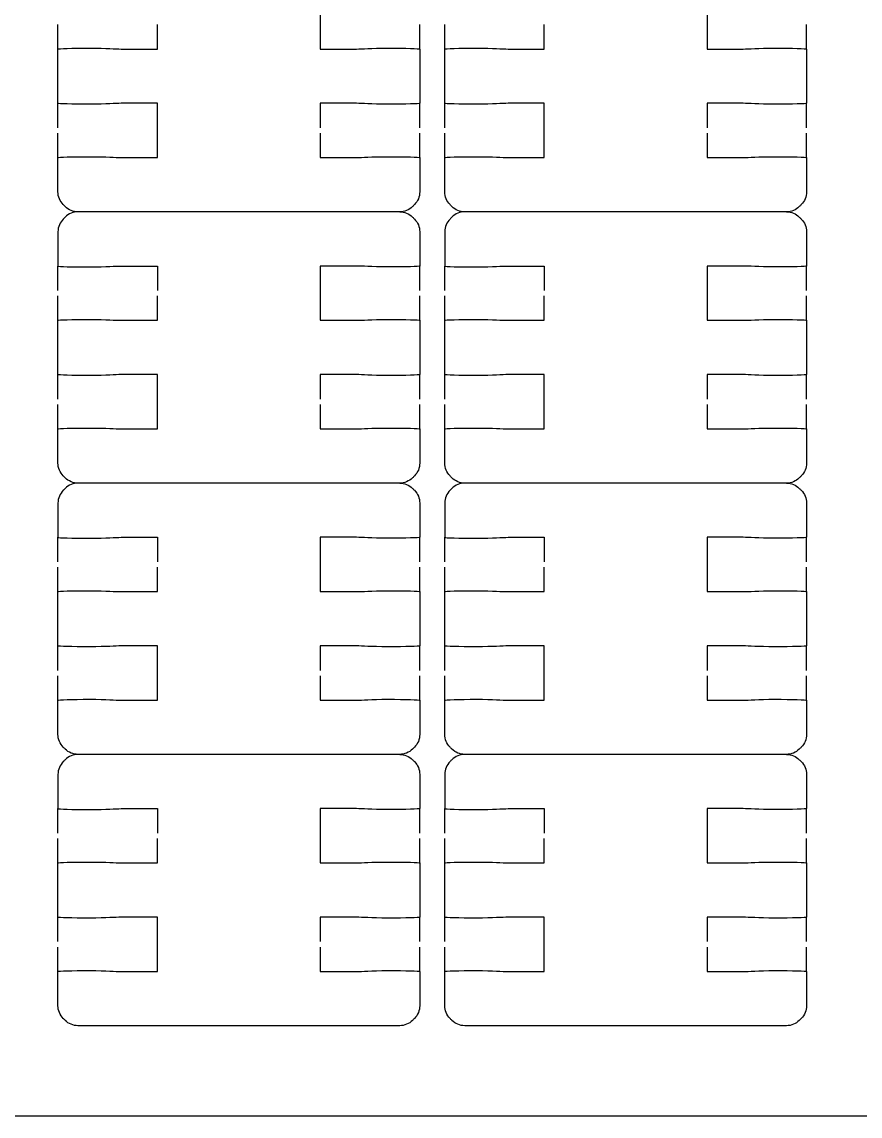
# Model space of a CAD drawing. Extents: x 0 to 410, y 0 to 300.
# Drawn here: x 317.4 to 363.7, y 0.2 to 60.7 of the extents above; entities that cross this region are included whole.
import ezdxf

# ---------------------------------------------------------------- set-up
doc = ezdxf.new("R2010")
doc.units = 0
doc.header["$MEASUREMENT"] = 0
doc.layers.add('DEFAULT', color=18, linetype='CONTINUOUS')

msp = doc.modelspace()

# ---------------------------------------------------------------- linework, layer by layer
at = {"layer": 'DEFAULT', "color": 18}
msp.add_lwpolyline([(410.176, 0.176), (210.177, 0.176), (210.177, 300.176), (410.176, 300.176)], close=True, dxfattribs=at)
at = {"layer": 'DEFAULT', "color": 1}
for points in [[(319.403, 59.193), (319.403, 60.541)], [(339.402, 59.193), (339.402, 60.541)], [(340.785, 59.193), (340.785, 60.541)], [(360.784, 59.193), (360.784, 60.541)], [(319.403, 54.836), (319.403, 56.188)], [(339.402, 54.836), (339.402, 56.188)], [(340.785, 54.836), (340.785, 56.188)], [(360.784, 54.836), (360.784, 56.188)], [(319.403, 53.189), (319.403, 54.537)], [(339.402, 53.189), (339.402, 54.537)], [(340.785, 53.189), (340.785, 54.537)], [(360.784, 53.189), (360.784, 54.537)], [(319.403, 45.837), (319.403, 47.188)], [(339.402, 45.837), (339.402, 47.188)], [(340.785, 45.837), (340.785, 47.188)], [(360.784, 45.837), (360.784, 47.188)], [(319.403, 44.19), (319.403, 45.537)], [(339.402, 44.19), (339.402, 45.537)], [(340.785, 44.19), (340.785, 45.537)], [(360.784, 44.19), (360.784, 45.537)], [(319.403, 39.833), (319.403, 41.184)], [(339.402, 39.833), (339.402, 41.184)], [(340.785, 39.833), (340.785, 41.184)], [(360.784, 39.833), (360.784, 41.184)], [(319.403, 38.185), (319.403, 39.533)], [(339.402, 38.185), (339.402, 39.533)], [(340.785, 38.185), (340.785, 39.533)], [(360.784, 38.185), (360.784, 39.533)], [(319.403, 30.833), (319.403, 32.185)], [(339.402, 30.833), (339.402, 32.185)], [(340.785, 30.833), (340.785, 32.185)], [(360.784, 30.833), (360.784, 32.185)], [(319.403, 29.186), (319.403, 30.534)], [(339.402, 29.186), (339.402, 30.534)], [(340.785, 29.186), (340.785, 30.534)], [(360.784, 29.186), (360.784, 30.534)], [(319.403, 24.829), (319.403, 26.18)], [(339.402, 24.829), (339.402, 26.18)], [(340.785, 24.829), (340.785, 26.18)], [(360.784, 24.829), (360.784, 26.18)], [(319.403, 23.182), (319.403, 24.529)], [(339.402, 23.182), (339.402, 24.529)], [(340.785, 23.182), (340.785, 24.529)], [(360.784, 23.182), (360.784, 24.529)], [(319.403, 15.83), (319.403, 17.181)], [(339.402, 15.83), (339.402, 17.181)], [(340.785, 15.83), (340.785, 17.181)], [(360.784, 15.83), (360.784, 17.181)], [(319.403, 14.182), (319.403, 15.53)], [(339.402, 14.182), (339.402, 15.53)], [(340.785, 14.182), (340.785, 15.53)], [(360.784, 14.182), (360.784, 15.53)], [(319.403, 9.826), (319.403, 11.177)], [(339.402, 9.826), (339.402, 11.177)], [(340.785, 9.826), (340.785, 11.177)], [(360.784, 9.826), (360.784, 11.177)], [(319.403, 8.178), (319.403, 9.526)], [(339.402, 8.178), (339.402, 9.526)], [(340.785, 8.178), (340.785, 9.526)], [(360.784, 8.178), (360.784, 9.526)]]:
    msp.add_lwpolyline(points, dxfattribs=at)
for points, knots in [([(338.294, 65.191), (338.563, 65.191), (338.817, 65.085), (339.004, 64.898), (339.039, 64.862), (339.074, 64.827), (339.109, 64.792), (339.296, 64.605), (339.402, 64.351), (339.402, 64.086), (339.402, 63.455), (339.402, 62.823), (339.402, 62.192), (339.402, 62.164), (338.619, 62.143), (337.652, 62.143), (336.686, 62.143), (336.238, 62.192), (335.903, 62.192), (335.237, 62.192), (334.572, 62.192), (333.906, 62.192), (333.906, 61.191), (333.906, 60.19), (333.906, 59.19), (334.572, 59.19), (335.237, 59.19), (335.903, 59.19), (336.238, 59.19), (336.686, 59.239), (337.652, 59.239), (338.619, 59.239), (339.402, 59.218), (339.402, 59.19), (339.402, 58.189), (339.402, 57.188), (339.402, 56.188), (339.402, 56.159), (338.619, 56.138), (337.652, 56.138), (336.686, 56.138), (336.238, 56.188), (335.903, 56.188), (335.237, 56.188), (334.572, 56.188), (333.906, 56.188), (333.906, 55.737), (333.906, 55.287), (333.906, 54.836)], [0, 0, 0, 0, 1, 1, 1, 1.424264, 1.424264, 1.424264, 2.424264, 2.424264, 2.424264, 7.794264, 7.794264, 7.794264, 8.794264, 8.794264, 8.794264, 9.794264, 9.794264, 9.794264, 15.454264, 15.454264, 15.454264, 23.964264, 23.964264, 23.964264, 29.624264, 29.624264, 29.624264, 30.624264, 30.624264, 30.624264, 31.624264, 31.624264, 31.624264, 40.134264, 40.134264, 40.134264, 41.134264, 41.134264, 41.134264, 42.134264, 42.134264, 42.134264, 47.794264, 47.794264, 47.794264, 51.624264, 51.624264, 51.624264, 51.624264]), ([(359.68, 65.191), (359.944, 65.191), (360.198, 65.085), (360.385, 64.898), (360.421, 64.862), (360.456, 64.827), (360.491, 64.792), (360.678, 64.605), (360.784, 64.351), (360.784, 64.086), (360.784, 63.455), (360.784, 62.823), (360.784, 62.192), (360.784, 62.164), (360.001, 62.143), (359.034, 62.143), (358.068, 62.143), (357.62, 62.192), (357.285, 62.192), (356.619, 62.192), (355.953, 62.192), (355.288, 62.192), (355.288, 61.191), (355.288, 60.19), (355.288, 59.19), (355.953, 59.19), (356.619, 59.19), (357.285, 59.19), (357.62, 59.19), (358.068, 59.239), (359.034, 59.239), (360.001, 59.239), (360.784, 59.218), (360.784, 59.19), (360.784, 58.189), (360.784, 57.188), (360.784, 56.188), (360.784, 56.159), (360.001, 56.138), (359.034, 56.138), (358.068, 56.138), (357.62, 56.188), (357.285, 56.188), (356.619, 56.188), (355.953, 56.188), (355.288, 56.188), (355.288, 55.737), (355.288, 55.287), (355.288, 54.836)], [0, 0, 0, 0, 1, 1, 1, 1.424264, 1.424264, 1.424264, 2.424264, 2.424264, 2.424264, 7.794264, 7.794264, 7.794264, 8.794264, 8.794264, 8.794264, 9.794264, 9.794264, 9.794264, 15.454264, 15.454264, 15.454264, 23.964264, 23.964264, 23.964264, 29.624264, 29.624264, 29.624264, 30.624264, 30.624264, 30.624264, 31.624264, 31.624264, 31.624264, 40.134264, 40.134264, 40.134264, 41.134264, 41.134264, 41.134264, 42.134264, 42.134264, 42.134264, 47.794264, 47.794264, 47.794264, 51.624264, 51.624264, 51.624264, 51.624264]), ([(333.906, 54.537), (333.906, 54.086), (333.906, 53.636), (333.906, 53.185), (334.572, 53.185), (335.237, 53.185), (335.903, 53.185), (336.238, 53.185), (336.686, 53.235), (337.652, 53.235), (338.619, 53.235), (339.402, 53.214), (339.402, 53.185), (339.402, 52.555), (339.402, 51.925), (339.402, 51.295), (339.402, 51.026), (339.296, 50.772), (339.109, 50.586), (339.074, 50.55), (339.039, 50.515), (339.004, 50.48), (338.817, 50.293), (338.563, 50.187), (338.294, 50.187), (332.365, 50.187), (326.436, 50.187), (320.507, 50.187), (320.243, 50.187), (319.989, 50.293), (319.802, 50.48), (319.767, 50.515), (319.731, 50.55), (319.696, 50.586), (319.509, 50.772), (319.403, 51.026), (319.403, 51.295), (319.403, 51.925), (319.403, 52.555), (319.403, 53.185), (319.403, 53.214), (320.186, 53.235), (321.153, 53.235), (322.12, 53.235), (322.568, 53.185), (322.903, 53.185), (323.57, 53.185), (324.236, 53.185), (324.903, 53.185), (324.903, 54.186), (324.903, 55.187), (324.903, 56.188), (324.236, 56.188), (323.57, 56.188), (322.903, 56.188), (322.568, 56.188), (322.12, 56.138), (321.153, 56.138), (320.186, 56.138), (319.403, 56.159), (319.403, 56.188), (319.403, 57.188), (319.403, 58.189), (319.403, 59.19), (319.403, 59.218), (320.186, 59.239), (321.153, 59.239), (322.12, 59.239), (322.568, 59.19), (322.903, 59.19), (323.57, 59.19), (324.236, 59.19), (324.903, 59.19), (324.903, 59.64), (324.903, 60.091), (324.903, 60.541)], [0, 0, 0, 0, 3.83, 3.83, 3.83, 9.49, 9.49, 9.49, 10.49, 10.49, 10.49, 11.49, 11.49, 11.49, 16.85, 16.85, 16.85, 17.85, 17.85, 17.85, 18.274264, 18.274264, 18.274264, 19.274264, 19.274264, 19.274264, 69.694264, 69.694264, 69.694264, 70.694264, 70.694264, 70.694264, 71.118528, 71.118528, 71.118528, 72.118528, 72.118528, 72.118528, 77.478528, 77.478528, 77.478528, 78.478528, 78.478528, 78.478528, 79.478528, 79.478528, 79.478528, 85.148528, 85.148528, 85.148528, 93.658528, 93.658528, 93.658528, 99.328528, 99.328528, 99.328528, 100.328528, 100.328528, 100.328528, 101.328528, 101.328528, 101.328528, 109.838528, 109.838528, 109.838528, 110.838528, 110.838528, 110.838528, 111.838528, 111.838528, 111.838528, 117.508528, 117.508528, 117.508528, 121.338528, 121.338528, 121.338528, 121.338528]), ([(355.288, 54.537), (355.288, 54.086), (355.288, 53.636), (355.288, 53.185), (355.953, 53.185), (356.619, 53.185), (357.285, 53.185), (357.62, 53.185), (358.068, 53.235), (359.034, 53.235), (360.001, 53.235), (360.784, 53.214), (360.784, 53.185), (360.784, 52.555), (360.784, 51.925), (360.784, 51.295), (360.784, 51.026), (360.678, 50.772), (360.491, 50.586), (360.456, 50.55), (360.421, 50.515), (360.385, 50.48), (360.198, 50.293), (359.944, 50.187), (359.68, 50.187), (353.75, 50.187), (347.819, 50.187), (341.889, 50.187), (341.625, 50.187), (341.371, 50.293), (341.184, 50.48), (341.148, 50.515), (341.113, 50.55), (341.078, 50.586), (340.891, 50.772), (340.785, 51.026), (340.785, 51.295), (340.785, 51.925), (340.785, 52.555), (340.785, 53.185), (340.785, 53.214), (341.568, 53.235), (342.535, 53.235), (343.501, 53.235), (343.95, 53.185), (344.285, 53.185), (344.951, 53.185), (345.618, 53.185), (346.285, 53.185), (346.285, 54.186), (346.285, 55.187), (346.285, 56.188), (345.618, 56.188), (344.951, 56.188), (344.285, 56.188), (343.95, 56.188), (343.501, 56.138), (342.535, 56.138), (341.568, 56.138), (340.785, 56.159), (340.785, 56.188), (340.785, 57.188), (340.785, 58.189), (340.785, 59.19), (340.785, 59.218), (341.568, 59.239), (342.535, 59.239), (343.501, 59.239), (343.95, 59.19), (344.285, 59.19), (344.951, 59.19), (345.618, 59.19), (346.285, 59.19), (346.285, 59.64), (346.285, 60.091), (346.285, 60.541)], [0, 0, 0, 0, 3.83, 3.83, 3.83, 9.49, 9.49, 9.49, 10.49, 10.49, 10.49, 11.49, 11.49, 11.49, 16.85, 16.85, 16.85, 17.85, 17.85, 17.85, 18.274264, 18.274264, 18.274264, 19.274264, 19.274264, 19.274264, 69.704264, 69.704264, 69.704264, 70.704264, 70.704264, 70.704264, 71.128528, 71.128528, 71.128528, 72.128528, 72.128528, 72.128528, 77.488528, 77.488528, 77.488528, 78.488528, 78.488528, 78.488528, 79.488528, 79.488528, 79.488528, 85.158528, 85.158528, 85.158528, 93.668528, 93.668528, 93.668528, 99.338528, 99.338528, 99.338528, 100.338528, 100.338528, 100.338528, 101.338528, 101.338528, 101.338528, 109.848528, 109.848528, 109.848528, 110.848528, 110.848528, 110.848528, 111.848528, 111.848528, 111.848528, 117.518528, 117.518528, 117.518528, 121.348528, 121.348528, 121.348528, 121.348528]), ([(320.507, 50.187), (320.243, 50.187), (319.989, 50.081), (319.802, 49.894), (319.767, 49.859), (319.731, 49.824), (319.696, 49.788), (319.509, 49.601), (319.403, 49.347), (319.403, 49.083), (319.403, 48.451), (319.403, 47.82), (319.403, 47.188), (319.403, 47.16), (320.186, 47.139), (321.153, 47.139), (322.12, 47.139), (322.568, 47.188), (322.903, 47.188), (323.57, 47.188), (324.236, 47.188), (324.903, 47.188), (324.903, 46.738), (324.903, 46.288), (324.903, 45.837)], [0, 0, 0, 0, 1, 1, 1, 1.424264, 1.424264, 1.424264, 2.424264, 2.424264, 2.424264, 7.794264, 7.794264, 7.794264, 8.794264, 8.794264, 8.794264, 9.794264, 9.794264, 9.794264, 15.464264, 15.464264, 15.464264, 19.294264, 19.294264, 19.294264, 19.294264]), ([(338.294, 50.187), (338.563, 50.187), (338.817, 50.081), (339.004, 49.894), (339.039, 49.859), (339.074, 49.824), (339.109, 49.788), (339.296, 49.601), (339.402, 49.347), (339.402, 49.083), (339.402, 48.451), (339.402, 47.82), (339.402, 47.188), (339.402, 47.16), (338.619, 47.139), (337.652, 47.139), (336.686, 47.139), (336.238, 47.188), (335.903, 47.188), (335.237, 47.188), (334.572, 47.188), (333.906, 47.188), (333.906, 46.188), (333.906, 45.187), (333.906, 44.186), (334.572, 44.186), (335.237, 44.186), (335.903, 44.186), (336.238, 44.186), (336.686, 44.236), (337.652, 44.236), (338.619, 44.236), (339.402, 44.214), (339.402, 44.186), (339.402, 43.185), (339.402, 42.185), (339.402, 41.184), (339.402, 41.156), (338.619, 41.135), (337.652, 41.135), (336.686, 41.135), (336.238, 41.184), (335.903, 41.184), (335.237, 41.184), (334.572, 41.184), (333.906, 41.184), (333.906, 40.734), (333.906, 40.283), (333.906, 39.833)], [0, 0, 0, 0, 1, 1, 1, 1.424264, 1.424264, 1.424264, 2.424264, 2.424264, 2.424264, 7.794264, 7.794264, 7.794264, 8.794264, 8.794264, 8.794264, 9.794264, 9.794264, 9.794264, 15.454264, 15.454264, 15.454264, 23.964264, 23.964264, 23.964264, 29.624264, 29.624264, 29.624264, 30.624264, 30.624264, 30.624264, 31.624264, 31.624264, 31.624264, 40.134264, 40.134264, 40.134264, 41.134264, 41.134264, 41.134264, 42.134264, 42.134264, 42.134264, 47.794264, 47.794264, 47.794264, 51.624264, 51.624264, 51.624264, 51.624264]), ([(341.889, 50.187), (341.625, 50.187), (341.371, 50.081), (341.184, 49.894), (341.148, 49.859), (341.113, 49.824), (341.078, 49.788), (340.891, 49.601), (340.785, 49.347), (340.785, 49.083), (340.785, 48.451), (340.785, 47.82), (340.785, 47.188), (340.785, 47.16), (341.568, 47.139), (342.535, 47.139), (343.501, 47.139), (343.95, 47.188), (344.285, 47.188), (344.951, 47.188), (345.618, 47.188), (346.285, 47.188), (346.285, 46.738), (346.285, 46.288), (346.285, 45.837)], [0, 0, 0, 0, 1, 1, 1, 1.424264, 1.424264, 1.424264, 2.424264, 2.424264, 2.424264, 7.794264, 7.794264, 7.794264, 8.794264, 8.794264, 8.794264, 9.794264, 9.794264, 9.794264, 15.464264, 15.464264, 15.464264, 19.294264, 19.294264, 19.294264, 19.294264]), ([(359.68, 50.187), (359.944, 50.187), (360.198, 50.081), (360.385, 49.894), (360.421, 49.859), (360.456, 49.824), (360.491, 49.788), (360.678, 49.601), (360.784, 49.347), (360.784, 49.083), (360.784, 48.451), (360.784, 47.82), (360.784, 47.188), (360.784, 47.16), (360.001, 47.139), (359.034, 47.139), (358.068, 47.139), (357.62, 47.188), (357.285, 47.188), (356.619, 47.188), (355.953, 47.188), (355.288, 47.188), (355.288, 46.188), (355.288, 45.187), (355.288, 44.186), (355.953, 44.186), (356.619, 44.186), (357.285, 44.186), (357.62, 44.186), (358.068, 44.236), (359.034, 44.236), (360.001, 44.236), (360.784, 44.214), (360.784, 44.186), (360.784, 43.185), (360.784, 42.185), (360.784, 41.184), (360.784, 41.156), (360.001, 41.135), (359.034, 41.135), (358.068, 41.135), (357.62, 41.184), (357.285, 41.184), (356.619, 41.184), (355.953, 41.184), (355.288, 41.184), (355.288, 40.734), (355.288, 40.283), (355.288, 39.833)], [0, 0, 0, 0, 1, 1, 1, 1.424264, 1.424264, 1.424264, 2.424264, 2.424264, 2.424264, 7.794264, 7.794264, 7.794264, 8.794264, 8.794264, 8.794264, 9.794264, 9.794264, 9.794264, 15.454264, 15.454264, 15.454264, 23.964264, 23.964264, 23.964264, 29.624264, 29.624264, 29.624264, 30.624264, 30.624264, 30.624264, 31.624264, 31.624264, 31.624264, 40.134264, 40.134264, 40.134264, 41.134264, 41.134264, 41.134264, 42.134264, 42.134264, 42.134264, 47.794264, 47.794264, 47.794264, 51.624264, 51.624264, 51.624264, 51.624264]), ([(333.906, 39.533), (333.906, 39.083), (333.906, 38.632), (333.906, 38.182), (334.572, 38.182), (335.237, 38.182), (335.903, 38.182), (336.238, 38.182), (336.686, 38.231), (337.652, 38.231), (338.619, 38.231), (339.402, 38.21), (339.402, 38.182), (339.402, 37.552), (339.402, 36.921), (339.402, 36.291), (339.402, 36.023), (339.296, 35.769), (339.109, 35.582), (339.074, 35.547), (339.039, 35.511), (339.004, 35.476), (338.817, 35.289), (338.563, 35.183), (338.294, 35.183), (332.365, 35.183), (326.436, 35.183), (320.507, 35.183), (320.243, 35.183), (319.989, 35.289), (319.802, 35.476), (319.767, 35.511), (319.731, 35.547), (319.696, 35.582), (319.509, 35.769), (319.403, 36.023), (319.403, 36.291), (319.403, 36.921), (319.403, 37.552), (319.403, 38.182), (319.403, 38.21), (320.186, 38.231), (321.153, 38.231), (322.12, 38.231), (322.568, 38.182), (322.903, 38.182), (323.57, 38.182), (324.236, 38.182), (324.903, 38.182), (324.903, 39.183), (324.903, 40.183), (324.903, 41.184), (324.236, 41.184), (323.57, 41.184), (322.903, 41.184), (322.568, 41.184), (322.12, 41.135), (321.153, 41.135), (320.186, 41.135), (319.403, 41.156), (319.403, 41.184), (319.403, 42.185), (319.403, 43.185), (319.403, 44.186), (319.403, 44.214), (320.186, 44.236), (321.153, 44.236), (322.12, 44.236), (322.568, 44.186), (322.903, 44.186), (323.57, 44.186), (324.236, 44.186), (324.903, 44.186), (324.903, 44.637), (324.903, 45.087), (324.903, 45.537)], [0, 0, 0, 0, 3.83, 3.83, 3.83, 9.49, 9.49, 9.49, 10.49, 10.49, 10.49, 11.49, 11.49, 11.49, 16.85, 16.85, 16.85, 17.85, 17.85, 17.85, 18.274264, 18.274264, 18.274264, 19.274264, 19.274264, 19.274264, 69.694264, 69.694264, 69.694264, 70.694264, 70.694264, 70.694264, 71.118528, 71.118528, 71.118528, 72.118528, 72.118528, 72.118528, 77.478528, 77.478528, 77.478528, 78.478528, 78.478528, 78.478528, 79.478528, 79.478528, 79.478528, 85.148528, 85.148528, 85.148528, 93.658528, 93.658528, 93.658528, 99.328528, 99.328528, 99.328528, 100.328528, 100.328528, 100.328528, 101.328528, 101.328528, 101.328528, 109.838528, 109.838528, 109.838528, 110.838528, 110.838528, 110.838528, 111.838528, 111.838528, 111.838528, 117.508528, 117.508528, 117.508528, 121.338528, 121.338528, 121.338528, 121.338528]), ([(355.288, 39.533), (355.288, 39.083), (355.288, 38.632), (355.288, 38.182), (355.953, 38.182), (356.619, 38.182), (357.285, 38.182), (357.62, 38.182), (358.068, 38.231), (359.034, 38.231), (360.001, 38.231), (360.784, 38.21), (360.784, 38.182), (360.784, 37.55), (360.784, 36.919), (360.784, 36.287), (360.784, 36.023), (360.678, 35.769), (360.491, 35.582), (360.456, 35.547), (360.421, 35.511), (360.385, 35.476), (360.198, 35.289), (359.944, 35.183), (359.68, 35.183), (353.75, 35.183), (347.819, 35.183), (341.889, 35.183), (341.625, 35.183), (341.371, 35.289), (341.184, 35.476), (341.148, 35.511), (341.113, 35.547), (341.078, 35.582), (340.891, 35.769), (340.785, 36.023), (340.785, 36.291), (340.785, 36.921), (340.785, 37.552), (340.785, 38.182), (340.785, 38.21), (341.568, 38.231), (342.535, 38.231), (343.501, 38.231), (343.95, 38.182), (344.285, 38.182), (344.951, 38.182), (345.618, 38.182), (346.285, 38.182), (346.285, 39.183), (346.285, 40.183), (346.285, 41.184), (345.618, 41.184), (344.951, 41.184), (344.285, 41.184), (343.95, 41.184), (343.501, 41.135), (342.535, 41.135), (341.568, 41.135), (340.785, 41.156), (340.785, 41.184), (340.785, 42.185), (340.785, 43.185), (340.785, 44.186), (340.785, 44.214), (341.568, 44.236), (342.535, 44.236), (343.501, 44.236), (343.95, 44.186), (344.285, 44.186), (344.951, 44.186), (345.618, 44.186), (346.285, 44.186), (346.285, 44.637), (346.285, 45.087), (346.285, 45.537)], [0, 0, 0, 0, 3.83, 3.83, 3.83, 9.49, 9.49, 9.49, 10.49, 10.49, 10.49, 11.49, 11.49, 11.49, 16.86, 16.86, 16.86, 17.86, 17.86, 17.86, 18.284264, 18.284264, 18.284264, 19.284264, 19.284264, 19.284264, 69.714264, 69.714264, 69.714264, 70.714264, 70.714264, 70.714264, 71.138528, 71.138528, 71.138528, 72.138528, 72.138528, 72.138528, 77.498528, 77.498528, 77.498528, 78.498528, 78.498528, 78.498528, 79.498528, 79.498528, 79.498528, 85.168528, 85.168528, 85.168528, 93.678528, 93.678528, 93.678528, 99.348528, 99.348528, 99.348528, 100.348528, 100.348528, 100.348528, 101.348528, 101.348528, 101.348528, 109.858528, 109.858528, 109.858528, 110.858528, 110.858528, 110.858528, 111.858528, 111.858528, 111.858528, 117.528528, 117.528528, 117.528528, 121.358528, 121.358528, 121.358528, 121.358528]), ([(320.507, 35.183), (320.243, 35.183), (319.989, 35.077), (319.802, 34.89), (319.767, 34.855), (319.731, 34.82), (319.696, 34.785), (319.509, 34.598), (319.403, 34.344), (319.403, 34.079), (319.403, 33.448), (319.403, 32.816), (319.403, 32.185), (319.403, 32.156), (320.186, 32.135), (321.153, 32.135), (322.12, 32.135), (322.568, 32.185), (322.903, 32.185), (323.57, 32.185), (324.236, 32.185), (324.903, 32.185), (324.903, 31.734), (324.903, 31.284), (324.903, 30.833)], [0, 0, 0, 0, 1, 1, 1, 1.424264, 1.424264, 1.424264, 2.424264, 2.424264, 2.424264, 7.794264, 7.794264, 7.794264, 8.794264, 8.794264, 8.794264, 9.794264, 9.794264, 9.794264, 15.464264, 15.464264, 15.464264, 19.294264, 19.294264, 19.294264, 19.294264]), ([(338.294, 35.183), (338.563, 35.183), (338.817, 35.077), (339.004, 34.89), (339.039, 34.855), (339.074, 34.82), (339.109, 34.785), (339.296, 34.598), (339.402, 34.344), (339.402, 34.079), (339.402, 33.448), (339.402, 32.816), (339.402, 32.185), (339.402, 32.156), (338.619, 32.135), (337.652, 32.135), (336.686, 32.135), (336.238, 32.185), (335.903, 32.185), (335.237, 32.185), (334.572, 32.185), (333.906, 32.185), (333.906, 31.184), (333.906, 30.183), (333.906, 29.182), (334.572, 29.182), (335.237, 29.182), (335.903, 29.182), (336.238, 29.182), (336.686, 29.232), (337.652, 29.232), (338.619, 29.232), (339.402, 29.211), (339.402, 29.182), (339.402, 28.182), (339.402, 27.181), (339.402, 26.18), (339.402, 26.152), (338.619, 26.131), (337.652, 26.131), (336.686, 26.131), (336.238, 26.18), (335.903, 26.18), (335.237, 26.18), (334.572, 26.18), (333.906, 26.18), (333.906, 25.73), (333.906, 25.28), (333.906, 24.829)], [0, 0, 0, 0, 1, 1, 1, 1.424264, 1.424264, 1.424264, 2.424264, 2.424264, 2.424264, 7.794264, 7.794264, 7.794264, 8.794264, 8.794264, 8.794264, 9.794264, 9.794264, 9.794264, 15.454264, 15.454264, 15.454264, 23.964264, 23.964264, 23.964264, 29.624264, 29.624264, 29.624264, 30.624264, 30.624264, 30.624264, 31.624264, 31.624264, 31.624264, 40.134264, 40.134264, 40.134264, 41.134264, 41.134264, 41.134264, 42.134264, 42.134264, 42.134264, 47.794264, 47.794264, 47.794264, 51.624264, 51.624264, 51.624264, 51.624264]), ([(341.889, 35.183), (341.625, 35.183), (341.371, 35.077), (341.184, 34.89), (341.148, 34.855), (341.113, 34.82), (341.078, 34.785), (340.891, 34.598), (340.785, 34.344), (340.785, 34.079), (340.785, 33.448), (340.785, 32.816), (340.785, 32.185), (340.785, 32.156), (341.568, 32.135), (342.535, 32.135), (343.501, 32.135), (343.95, 32.185), (344.285, 32.185), (344.951, 32.185), (345.618, 32.185), (346.285, 32.185), (346.285, 31.734), (346.285, 31.284), (346.285, 30.833)], [0, 0, 0, 0, 1, 1, 1, 1.424264, 1.424264, 1.424264, 2.424264, 2.424264, 2.424264, 7.794264, 7.794264, 7.794264, 8.794264, 8.794264, 8.794264, 9.794264, 9.794264, 9.794264, 15.464264, 15.464264, 15.464264, 19.294264, 19.294264, 19.294264, 19.294264]), ([(359.68, 35.183), (359.944, 35.183), (360.198, 35.077), (360.385, 34.89), (360.421, 34.855), (360.456, 34.82), (360.491, 34.785), (360.678, 34.598), (360.784, 34.344), (360.784, 34.079), (360.784, 33.448), (360.784, 32.816), (360.784, 32.185), (360.784, 32.156), (360.001, 32.135), (359.034, 32.135), (358.068, 32.135), (357.62, 32.185), (357.285, 32.185), (356.619, 32.185), (355.953, 32.185), (355.288, 32.185), (355.288, 31.184), (355.288, 30.183), (355.288, 29.182), (355.953, 29.182), (356.619, 29.182), (357.285, 29.182), (357.62, 29.182), (358.068, 29.232), (359.034, 29.232), (360.001, 29.232), (360.784, 29.211), (360.784, 29.182), (360.784, 28.182), (360.784, 27.181), (360.784, 26.18), (360.784, 26.152), (360.001, 26.131), (359.034, 26.131), (358.068, 26.131), (357.62, 26.18), (357.285, 26.18), (356.619, 26.18), (355.953, 26.18), (355.288, 26.18), (355.288, 25.73), (355.288, 25.28), (355.288, 24.829)], [0, 0, 0, 0, 1, 1, 1, 1.424264, 1.424264, 1.424264, 2.424264, 2.424264, 2.424264, 7.794264, 7.794264, 7.794264, 8.794264, 8.794264, 8.794264, 9.794264, 9.794264, 9.794264, 15.454264, 15.454264, 15.454264, 23.964264, 23.964264, 23.964264, 29.624264, 29.624264, 29.624264, 30.624264, 30.624264, 30.624264, 31.624264, 31.624264, 31.624264, 40.134264, 40.134264, 40.134264, 41.134264, 41.134264, 41.134264, 42.134264, 42.134264, 42.134264, 47.794264, 47.794264, 47.794264, 51.624264, 51.624264, 51.624264, 51.624264]), ([(333.906, 24.529), (333.906, 24.079), (333.906, 23.629), (333.906, 23.178), (334.572, 23.178), (335.237, 23.178), (335.903, 23.178), (336.238, 23.178), (336.686, 23.228), (337.652, 23.228), (338.619, 23.228), (339.402, 23.206), (339.402, 23.178), (339.402, 22.548), (339.402, 21.918), (339.402, 21.287), (339.402, 21.019), (339.296, 20.765), (339.109, 20.578), (339.074, 20.543), (339.039, 20.508), (339.004, 20.472), (338.817, 20.285), (338.563, 20.18), (338.294, 20.18), (332.365, 20.18), (326.436, 20.18), (320.507, 20.18), (320.243, 20.18), (319.989, 20.285), (319.802, 20.472), (319.767, 20.508), (319.731, 20.543), (319.696, 20.578), (319.509, 20.765), (319.403, 21.019), (319.403, 21.287), (319.403, 21.918), (319.403, 22.548), (319.403, 23.178), (319.403, 23.206), (320.186, 23.228), (321.153, 23.228), (322.12, 23.228), (322.568, 23.178), (322.903, 23.178), (323.57, 23.178), (324.236, 23.178), (324.903, 23.178), (324.903, 24.179), (324.903, 25.18), (324.903, 26.18), (324.236, 26.18), (323.57, 26.18), (322.903, 26.18), (322.568, 26.18), (322.12, 26.131), (321.153, 26.131), (320.186, 26.131), (319.403, 26.152), (319.403, 26.18), (319.403, 27.181), (319.403, 28.182), (319.403, 29.182), (319.403, 29.211), (320.186, 29.232), (321.153, 29.232), (322.12, 29.232), (322.568, 29.182), (322.903, 29.182), (323.57, 29.182), (324.236, 29.182), (324.903, 29.182), (324.903, 29.633), (324.903, 30.083), (324.903, 30.534)], [0, 0, 0, 0, 3.83, 3.83, 3.83, 9.49, 9.49, 9.49, 10.49, 10.49, 10.49, 11.49, 11.49, 11.49, 16.85, 16.85, 16.85, 17.85, 17.85, 17.85, 18.274264, 18.274264, 18.274264, 19.274264, 19.274264, 19.274264, 69.694264, 69.694264, 69.694264, 70.694264, 70.694264, 70.694264, 71.118528, 71.118528, 71.118528, 72.118528, 72.118528, 72.118528, 77.478528, 77.478528, 77.478528, 78.478528, 78.478528, 78.478528, 79.478528, 79.478528, 79.478528, 85.148528, 85.148528, 85.148528, 93.658528, 93.658528, 93.658528, 99.328528, 99.328528, 99.328528, 100.328528, 100.328528, 100.328528, 101.328528, 101.328528, 101.328528, 109.838528, 109.838528, 109.838528, 110.838528, 110.838528, 110.838528, 111.838528, 111.838528, 111.838528, 117.508528, 117.508528, 117.508528, 121.338528, 121.338528, 121.338528, 121.338528]), ([(355.288, 24.529), (355.288, 24.079), (355.288, 23.629), (355.288, 23.178), (355.953, 23.178), (356.619, 23.178), (357.285, 23.178), (357.62, 23.178), (358.068, 23.228), (359.034, 23.228), (360.001, 23.228), (360.784, 23.206), (360.784, 23.178), (360.784, 22.548), (360.784, 21.918), (360.784, 21.287), (360.784, 21.019), (360.678, 20.765), (360.491, 20.578), (360.456, 20.543), (360.421, 20.508), (360.385, 20.472), (360.198, 20.285), (359.944, 20.18), (359.68, 20.18), (353.75, 20.18), (347.819, 20.18), (341.889, 20.18), (341.625, 20.18), (341.371, 20.285), (341.184, 20.472), (341.148, 20.508), (341.113, 20.543), (341.078, 20.578), (340.891, 20.765), (340.785, 21.019), (340.785, 21.287), (340.785, 21.918), (340.785, 22.548), (340.785, 23.178), (340.785, 23.206), (341.568, 23.228), (342.535, 23.228), (343.501, 23.228), (343.95, 23.178), (344.285, 23.178), (344.951, 23.178), (345.618, 23.178), (346.285, 23.178), (346.285, 24.179), (346.285, 25.18), (346.285, 26.18), (345.618, 26.18), (344.951, 26.18), (344.285, 26.18), (343.95, 26.18), (343.501, 26.131), (342.535, 26.131), (341.568, 26.131), (340.785, 26.152), (340.785, 26.18), (340.785, 27.181), (340.785, 28.182), (340.785, 29.182), (340.785, 29.211), (341.568, 29.232), (342.535, 29.232), (343.501, 29.232), (343.95, 29.182), (344.285, 29.182), (344.951, 29.182), (345.618, 29.182), (346.285, 29.182), (346.285, 29.633), (346.285, 30.083), (346.285, 30.534)], [0, 0, 0, 0, 3.83, 3.83, 3.83, 9.49, 9.49, 9.49, 10.49, 10.49, 10.49, 11.49, 11.49, 11.49, 16.85, 16.85, 16.85, 17.85, 17.85, 17.85, 18.274264, 18.274264, 18.274264, 19.274264, 19.274264, 19.274264, 69.704264, 69.704264, 69.704264, 70.704264, 70.704264, 70.704264, 71.128528, 71.128528, 71.128528, 72.128528, 72.128528, 72.128528, 77.488528, 77.488528, 77.488528, 78.488528, 78.488528, 78.488528, 79.488528, 79.488528, 79.488528, 85.158528, 85.158528, 85.158528, 93.668528, 93.668528, 93.668528, 99.338528, 99.338528, 99.338528, 100.338528, 100.338528, 100.338528, 101.338528, 101.338528, 101.338528, 109.848528, 109.848528, 109.848528, 110.848528, 110.848528, 110.848528, 111.848528, 111.848528, 111.848528, 117.518528, 117.518528, 117.518528, 121.348528, 121.348528, 121.348528, 121.348528]), ([(320.507, 20.18), (320.243, 20.18), (319.989, 20.074), (319.802, 19.887), (319.767, 19.852), (319.731, 19.816), (319.696, 19.781), (319.509, 19.594), (319.403, 19.34), (319.403, 19.075), (319.403, 18.444), (319.403, 17.812), (319.403, 17.181), (319.403, 17.153), (320.186, 17.132), (321.153, 17.132), (322.12, 17.132), (322.568, 17.181), (322.903, 17.181), (323.57, 17.181), (324.236, 17.181), (324.903, 17.181), (324.903, 16.731), (324.903, 16.28), (324.903, 15.83)], [0, 0, 0, 0, 1, 1, 1, 1.424264, 1.424264, 1.424264, 2.424264, 2.424264, 2.424264, 7.794264, 7.794264, 7.794264, 8.794264, 8.794264, 8.794264, 9.794264, 9.794264, 9.794264, 15.464264, 15.464264, 15.464264, 19.294264, 19.294264, 19.294264, 19.294264]), ([(338.294, 20.18), (338.563, 20.18), (338.817, 20.074), (339.004, 19.887), (339.039, 19.852), (339.074, 19.816), (339.109, 19.781), (339.296, 19.594), (339.402, 19.34), (339.402, 19.075), (339.402, 18.444), (339.402, 17.812), (339.402, 17.181), (339.402, 17.153), (338.619, 17.132), (337.652, 17.132), (336.686, 17.132), (336.238, 17.181), (335.903, 17.181), (335.237, 17.181), (334.572, 17.181), (333.906, 17.181), (333.906, 16.18), (333.906, 15.18), (333.906, 14.179), (334.572, 14.179), (335.237, 14.179), (335.903, 14.179), (336.238, 14.179), (336.686, 14.228), (337.652, 14.228), (338.619, 14.228), (339.402, 14.207), (339.402, 14.179), (339.402, 13.178), (339.402, 12.177), (339.402, 11.177), (339.402, 11.148), (338.619, 11.127), (337.652, 11.127), (336.686, 11.127), (336.238, 11.177), (335.903, 11.177), (335.237, 11.177), (334.572, 11.177), (333.906, 11.177), (333.906, 10.726), (333.906, 10.276), (333.906, 9.826)], [0, 0, 0, 0, 1, 1, 1, 1.424264, 1.424264, 1.424264, 2.424264, 2.424264, 2.424264, 7.794264, 7.794264, 7.794264, 8.794264, 8.794264, 8.794264, 9.794264, 9.794264, 9.794264, 15.454264, 15.454264, 15.454264, 23.964264, 23.964264, 23.964264, 29.624264, 29.624264, 29.624264, 30.624264, 30.624264, 30.624264, 31.624264, 31.624264, 31.624264, 40.134264, 40.134264, 40.134264, 41.134264, 41.134264, 41.134264, 42.134264, 42.134264, 42.134264, 47.794264, 47.794264, 47.794264, 51.624264, 51.624264, 51.624264, 51.624264]), ([(341.889, 20.18), (341.625, 20.18), (341.371, 20.074), (341.184, 19.887), (341.148, 19.852), (341.113, 19.816), (341.078, 19.781), (340.891, 19.594), (340.785, 19.34), (340.785, 19.075), (340.785, 18.444), (340.785, 17.812), (340.785, 17.181), (340.785, 17.153), (341.568, 17.132), (342.535, 17.132), (343.501, 17.132), (343.95, 17.181), (344.285, 17.181), (344.951, 17.181), (345.618, 17.181), (346.285, 17.181), (346.285, 16.731), (346.285, 16.28), (346.285, 15.83)], [0, 0, 0, 0, 1, 1, 1, 1.424264, 1.424264, 1.424264, 2.424264, 2.424264, 2.424264, 7.794264, 7.794264, 7.794264, 8.794264, 8.794264, 8.794264, 9.794264, 9.794264, 9.794264, 15.464264, 15.464264, 15.464264, 19.294264, 19.294264, 19.294264, 19.294264]), ([(359.68, 20.18), (359.944, 20.18), (360.198, 20.074), (360.385, 19.887), (360.421, 19.852), (360.456, 19.816), (360.491, 19.781), (360.678, 19.594), (360.784, 19.34), (360.784, 19.075), (360.784, 18.444), (360.784, 17.812), (360.784, 17.181), (360.784, 17.153), (360.001, 17.132), (359.034, 17.132), (358.068, 17.132), (357.62, 17.181), (357.285, 17.181), (356.619, 17.181), (355.953, 17.181), (355.288, 17.181), (355.288, 16.18), (355.288, 15.18), (355.288, 14.179), (355.953, 14.179), (356.619, 14.179), (357.285, 14.179), (357.62, 14.179), (358.068, 14.228), (359.034, 14.228), (360.001, 14.228), (360.784, 14.207), (360.784, 14.179), (360.784, 13.178), (360.784, 12.177), (360.784, 11.177), (360.784, 11.148), (360.001, 11.127), (359.034, 11.127), (358.068, 11.127), (357.62, 11.177), (357.285, 11.177), (356.619, 11.177), (355.953, 11.177), (355.288, 11.177), (355.288, 10.726), (355.288, 10.276), (355.288, 9.826)], [0, 0, 0, 0, 1, 1, 1, 1.424264, 1.424264, 1.424264, 2.424264, 2.424264, 2.424264, 7.794264, 7.794264, 7.794264, 8.794264, 8.794264, 8.794264, 9.794264, 9.794264, 9.794264, 15.454264, 15.454264, 15.454264, 23.964264, 23.964264, 23.964264, 29.624264, 29.624264, 29.624264, 30.624264, 30.624264, 30.624264, 31.624264, 31.624264, 31.624264, 40.134264, 40.134264, 40.134264, 41.134264, 41.134264, 41.134264, 42.134264, 42.134264, 42.134264, 47.794264, 47.794264, 47.794264, 51.624264, 51.624264, 51.624264, 51.624264]), ([(333.906, 9.526), (333.906, 9.075), (333.906, 8.625), (333.906, 8.175), (334.572, 8.175), (335.237, 8.175), (335.903, 8.175), (336.238, 8.175), (336.686, 8.224), (337.652, 8.224), (338.619, 8.224), (339.402, 8.203), (339.402, 8.175), (339.402, 7.544), (339.402, 6.914), (339.402, 6.284), (339.402, 6.016), (339.296, 5.762), (339.109, 5.575), (339.074, 5.539), (339.039, 5.504), (339.004, 5.469), (338.817, 5.282), (338.563, 5.176), (338.294, 5.176), (332.365, 5.176), (326.436, 5.176), (320.507, 5.176), (320.243, 5.176), (319.989, 5.282), (319.802, 5.469), (319.767, 5.504), (319.731, 5.539), (319.696, 5.575), (319.509, 5.762), (319.403, 6.016), (319.403, 6.284), (319.403, 6.914), (319.403, 7.544), (319.403, 8.175), (319.403, 8.203), (320.186, 8.224), (321.153, 8.224), (322.12, 8.224), (322.568, 8.175), (322.903, 8.175), (323.57, 8.175), (324.236, 8.175), (324.903, 8.175), (324.903, 9.175), (324.903, 10.176), (324.903, 11.177), (324.236, 11.177), (323.57, 11.177), (322.903, 11.177), (322.568, 11.177), (322.12, 11.127), (321.153, 11.127), (320.186, 11.127), (319.403, 11.148), (319.403, 11.177), (319.403, 12.177), (319.403, 13.178), (319.403, 14.179), (319.403, 14.207), (320.186, 14.228), (321.153, 14.228), (322.12, 14.228), (322.568, 14.179), (322.903, 14.179), (323.57, 14.179), (324.236, 14.179), (324.903, 14.179), (324.903, 14.629), (324.903, 15.08), (324.903, 15.53)], [0, 0, 0, 0, 3.83, 3.83, 3.83, 9.49, 9.49, 9.49, 10.49, 10.49, 10.49, 11.49, 11.49, 11.49, 16.85, 16.85, 16.85, 17.85, 17.85, 17.85, 18.274264, 18.274264, 18.274264, 19.274264, 19.274264, 19.274264, 69.694264, 69.694264, 69.694264, 70.694264, 70.694264, 70.694264, 71.118528, 71.118528, 71.118528, 72.118528, 72.118528, 72.118528, 77.478528, 77.478528, 77.478528, 78.478528, 78.478528, 78.478528, 79.478528, 79.478528, 79.478528, 85.148528, 85.148528, 85.148528, 93.658528, 93.658528, 93.658528, 99.328528, 99.328528, 99.328528, 100.328528, 100.328528, 100.328528, 101.328528, 101.328528, 101.328528, 109.838528, 109.838528, 109.838528, 110.838528, 110.838528, 110.838528, 111.838528, 111.838528, 111.838528, 117.508528, 117.508528, 117.508528, 121.338528, 121.338528, 121.338528, 121.338528]), ([(355.288, 9.526), (355.288, 9.075), (355.288, 8.625), (355.288, 8.175), (355.953, 8.175), (356.619, 8.175), (357.285, 8.175), (357.62, 8.175), (358.068, 8.224), (359.034, 8.224), (360.001, 8.224), (360.784, 8.203), (360.784, 8.175), (360.784, 7.544), (360.784, 6.914), (360.784, 6.284), (360.784, 6.016), (360.678, 5.762), (360.491, 5.575), (360.456, 5.539), (360.421, 5.504), (360.385, 5.469), (360.198, 5.282), (359.944, 5.176), (359.68, 5.176), (353.75, 5.176), (347.819, 5.176), (341.889, 5.176), (341.625, 5.176), (341.371, 5.282), (341.184, 5.469), (341.148, 5.504), (341.113, 5.539), (341.078, 5.575), (340.891, 5.762), (340.785, 6.016), (340.785, 6.284), (340.785, 6.914), (340.785, 7.544), (340.785, 8.175), (340.785, 8.203), (341.568, 8.224), (342.535, 8.224), (343.501, 8.224), (343.95, 8.175), (344.285, 8.175), (344.951, 8.175), (345.618, 8.175), (346.285, 8.175), (346.285, 9.175), (346.285, 10.176), (346.285, 11.177), (345.618, 11.177), (344.951, 11.177), (344.285, 11.177), (343.95, 11.177), (343.501, 11.127), (342.535, 11.127), (341.568, 11.127), (340.785, 11.148), (340.785, 11.177), (340.785, 12.177), (340.785, 13.178), (340.785, 14.179), (340.785, 14.207), (341.568, 14.228), (342.535, 14.228), (343.501, 14.228), (343.95, 14.179), (344.285, 14.179), (344.951, 14.179), (345.618, 14.179), (346.285, 14.179), (346.285, 14.629), (346.285, 15.08), (346.285, 15.53)], [0, 0, 0, 0, 3.83, 3.83, 3.83, 9.49, 9.49, 9.49, 10.49, 10.49, 10.49, 11.49, 11.49, 11.49, 16.85, 16.85, 16.85, 17.85, 17.85, 17.85, 18.274264, 18.274264, 18.274264, 19.274264, 19.274264, 19.274264, 69.704264, 69.704264, 69.704264, 70.704264, 70.704264, 70.704264, 71.128528, 71.128528, 71.128528, 72.128528, 72.128528, 72.128528, 77.488528, 77.488528, 77.488528, 78.488528, 78.488528, 78.488528, 79.488528, 79.488528, 79.488528, 85.158528, 85.158528, 85.158528, 93.668528, 93.668528, 93.668528, 99.338528, 99.338528, 99.338528, 100.338528, 100.338528, 100.338528, 101.338528, 101.338528, 101.338528, 109.848528, 109.848528, 109.848528, 110.848528, 110.848528, 110.848528, 111.848528, 111.848528, 111.848528, 117.518528, 117.518528, 117.518528, 121.348528, 121.348528, 121.348528, 121.348528])]:
    msp.add_open_spline(points, degree=3, knots=knots, dxfattribs=at)

doc.saveas('drawing.dxf')
